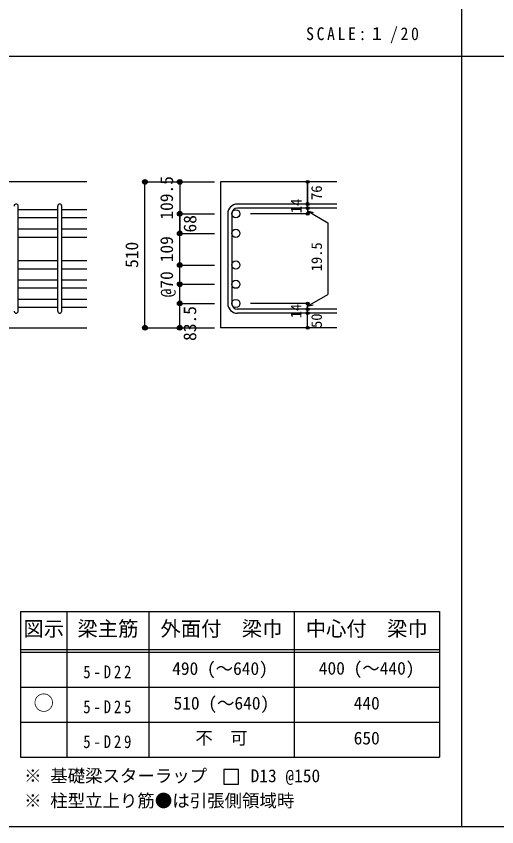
# Model space of a CAD drawing. Units: millimetres at full size, sheet at 1:20. Extents: x -3982 to 3969, y -2797 to 2801.
# Drawn here: x -2282 to -628, y -2797 to -10 of the extents above; entities that cross this region are included whole.
import ezdxf
from ezdxf.enums import TextEntityAlignment as Align

# ---------------------------------------------------------------- set-up
doc = ezdxf.new("R2010")
doc.units = ezdxf.units.MM
doc.header["$LTSCALE"] = 20
doc.header["$PDMODE"] = 32
doc.header["$PDSIZE"] = 10
for name, color, linetype in [('6-1_躯体線', 2, 'Continuous'), ('6-5_梁主筋', 7, 'Continuous'), ('6-6_S.T.P.', 7, 'Continuous'), ('6-7_文字', 7, 'Continuous'), ('6-D_寸法', 4, 'Continuous'), ('6-E_枠', 7, 'Continuous'), ('F-0_枠', 6, 'Continuous')]:
    doc.layers.add(name, color=color, linetype=linetype)
doc.styles.add('ＭＳ ゴシック', font='')
doc.styles.get('ＭＳ ゴシック').set_extended_font_data('MS Gothic')

msp = doc.modelspace()

# ---------------------------------------------------------------- linework, layer by layer
at = {"layer": '6-1_躯体線'}
for p, q in [((-2038.87, -579.67), (-3288.87, -579.67)), ((-1178.87, -579.67), (-1578.87, -579.67)), ((-1578.87, -579.67), (-1578.87, -1081.17)), ((-2438.87, -1081.17), (-2038.87, -1081.17)), ((-1178.87, -1081.17), (-1578.87, -1081.17))]:
    msp.add_line(p, q, dxfattribs=at)
at = {"layer": '6-5_梁主筋'}
for p, q in [((-2138.87, -675.28), (-2274.87, -675.28)), ((-2038.87, -675.28), (-2124.87, -675.28)), ((-2138.87, -703.28), (-2274.87, -703.28)), ((-2038.87, -703.28), (-2124.87, -703.28)), ((-2138.87, -742.67), (-2274.87, -742.67)), ((-2038.87, -742.67), (-2124.87, -742.67)), ((-2138.87, -770.67), (-2274.87, -770.67)), ((-2038.87, -770.67), (-2124.87, -770.67)), ((-2138.87, -851.67), (-2274.87, -851.67)), ((-2038.87, -851.67), (-2124.87, -851.67)), ((-2138.87, -879.67), (-2274.87, -879.67)), ((-2038.87, -879.67), (-2124.87, -879.67)), ((-2138.87, -917.67), (-2274.87, -917.67)), ((-2038.87, -917.67), (-2124.87, -917.67)), ((-2138.87, -945.67), (-2274.87, -945.67)), ((-2038.87, -945.67), (-2124.87, -945.67)), ((-2138.87, -983.67), (-2274.87, -983.67)), ((-2038.87, -983.67), (-2124.87, -983.67)), ((-2138.87, -1011.67), (-2274.87, -1011.67)), ((-2038.87, -1011.67), (-2124.87, -1011.67))]:
    msp.add_line(p, q, dxfattribs=at)
at = {"layer": '6-5_梁主筋', "color": 3}
for centre in [(-1525.87, -689.28), (-1525.87, -756.67), (-1525.87, -865.67), (-1525.87, -931.67), (-1525.87, -997.67)]:
    msp.add_circle(centre, 14, dxfattribs=at)
at = {"layer": '6-6_S.T.P.'}
for p, q in [((-2274.87, -1024.17), (-2274.87, -662.78)), ((-2138.87, -1024.17), (-2138.87, -662.78)), ((-2124.87, -1024.17), (-2124.87, -662.78)), ((-1178.87, -655.78), (-1520.37, -655.78)), ((-1553.87, -689.28), (-1553.87, -997.67)), ((-1539.87, -689.28), (-1539.87, -997.67)), ((-1178.87, -669.78), (-1520.37, -669.78)), ((-1178.87, -1017.17), (-1520.37, -1017.17)), ((-1178.87, -1031.17), (-1520.37, -1031.17))]:
    msp.add_line(p, q, dxfattribs=at)
for centre, radius, start, end in [((-2281.87, -662.78), 7, 0, 180), ((-2131.87, -662.78), 7, 0, 180), ((-1520.37, -689.28), 33.5, 90, 180), ((-1520.37, -689.28), 19.5, 90, 180), ((-1520.37, -997.67), 33.5, 180, 270), ((-1520.37, -997.67), 19.5, 180, 270), ((-2281.87, -1024.17), 7, 180, 0), ((-2131.87, -1024.17), 7, 180, 0)]:
    msp.add_arc(centre, radius, start, end, dxfattribs=at)
at = {"layer": '6-7_文字'}
msp.add_lwpolyline([(-1567.05, -2649.91), (-1517.05, -2649.91), (-1517.05, -2599.91), (-1567.05, -2599.91)], close=True, dxfattribs=at)
at = {"layer": '6-D_寸法'}
for p, q in [((-1838.87, -579.67), (-1718.87, -579.67)), ((-1838.87, -579.67), (-1718.87, -579.67)), ((-1838.87, -579.67), (-1718.87, -579.67)), ((-1838.87, -1081.17), (-1838.87, -579.67)), ((-1718.87, -579.67), (-1598.87, -579.67)), ((-1718.87, -579.67), (-1598.87, -579.67)), ((-1718.87, -579.67), (-1718.87, -689.28)), ((-1718.87, -579.67), (-1598.87, -579.67)), ((-1278.87, -669.78), (-1278.87, -655.78)), ((-1718.87, -689.28), (-1598.87, -689.28)), ((-1718.87, -689.28), (-1718.87, -756.67)), ((-1278.87, -689.28), (-1474.95, -689.28)), ((-1278.87, -669.78), (-1278.87, -689.28)), ((-1278.87, -679.53), (-1208.81, -719.98)), ((-1278.87, -679.53), (-1259.55, -684.71)), ((-1208.81, -719.98), (-1208.81, -966.97)), ((-1718.87, -756.67), (-1598.87, -756.67)), ((-1718.87, -865.67), (-1598.87, -865.67)), ((-1718.87, -997.67), (-1718.87, -865.67)), ((-1718.87, -931.67), (-1598.87, -931.67)), ((-1278.87, -1007.42), (-1208.81, -966.97)), ((-1718.87, -997.67), (-1598.87, -997.67)), ((-1718.87, -1081.17), (-1718.87, -997.67)), ((-1718.87, -997.67), (-1598.87, -997.67)), ((-1278.87, -997.67), (-1474.95, -997.67)), ((-1278.87, -1017.17), (-1278.87, -997.67)), ((-1278.87, -1007.42), (-1259.55, -1002.25)), ((-1278.87, -1031.17), (-1278.87, -1017.17)), ((-1278.87, -1081.17), (-1278.87, -1031.17)), ((-1838.87, -1081.17), (-1718.87, -1081.17)), ((-1718.87, -1081.17), (-1598.87, -1081.17))]:
    msp.add_line(p, q, dxfattribs=at)
for points in [[(-1278.87, -655.78), (-1278.87, -579.67), (-1278.87, -655.78)], [(-1718.87, -756.67), (-1718.87, -689.28), (-1598.87, -689.28)], [(-1718.87, -865.67), (-1718.87, -756.67), (-1598.87, -756.67)]]:
    msp.add_lwpolyline(points, dxfattribs=at)
for centre, radius in [((-1838.87, -579.67), 8), ((-1838.87, -579.67), 7.2), ((-1838.87, -579.67), 6.4), ((-1838.87, -579.67), 5.6), ((-1838.87, -579.67), 4.8), ((-1838.87, -579.67), 4), ((-1838.87, -579.67), 3.2), ((-1838.87, -579.67), 2.4), ((-1838.87, -579.67), 1.6), ((-1838.87, -579.67), 0.8), ((-1718.87, -579.67), 8), ((-1718.87, -579.67), 7.2), ((-1718.87, -579.67), 6.4), ((-1718.87, -579.67), 5.6), ((-1718.87, -579.67), 4.8), ((-1718.87, -579.67), 4), ((-1718.87, -579.67), 3.2), ((-1718.87, -579.67), 2.4), ((-1718.87, -579.67), 1.6), ((-1718.87, -579.67), 0.8), ((-1278.87, -579.67), 4), ((-1278.87, -579.67), 3.6), ((-1278.87, -579.67), 3.2), ((-1278.87, -579.67), 2.8), ((-1278.87, -579.67), 2.4), ((-1278.87, -579.67), 2), ((-1278.87, -579.67), 1.6), ((-1278.87, -579.67), 1.2), ((-1278.87, -579.67), 0.8), ((-1278.87, -579.67), 0.4), ((-1278.87, -655.78), 4), ((-1278.87, -669.78), 4), ((-1278.87, -655.78), 3.6), ((-1278.87, -669.78), 3.6), ((-1278.87, -655.78), 3.2), ((-1278.87, -669.78), 3.2), ((-1278.87, -655.78), 2.8), ((-1278.87, -669.78), 2.8), ((-1278.87, -655.78), 2.4), ((-1278.87, -669.78), 2.4), ((-1278.87, -655.78), 2), ((-1278.87, -669.78), 2), ((-1278.87, -655.78), 1.6), ((-1278.87, -669.78), 1.6), ((-1278.87, -655.78), 1.2), ((-1278.87, -669.78), 1.2), ((-1278.87, -655.78), 0.8), ((-1278.87, -655.78), 0.4), ((-1718.87, -689.28), 8), ((-1718.87, -689.28), 7.2), ((-1718.87, -689.28), 6.4), ((-1718.87, -689.28), 5.6), ((-1718.87, -689.28), 4.8), ((-1718.87, -689.28), 4), ((-1718.87, -689.28), 3.2), ((-1718.87, -689.28), 2.4), ((-1718.87, -689.28), 1.6), ((-1718.87, -689.28), 0.8), ((-1278.87, -689.28), 4), ((-1278.87, -689.28), 3.6), ((-1278.87, -689.28), 3.2), ((-1278.87, -689.28), 2.8), ((-1278.87, -689.28), 2.4), ((-1278.87, -689.28), 2), ((-1278.87, -689.28), 1.6), ((-1278.87, -689.28), 1.2), ((-1278.87, -669.78), 0.8), ((-1278.87, -689.28), 0.8), ((-1278.87, -669.78), 0.4), ((-1278.87, -689.28), 0.4), ((-1718.87, -756.67), 8), ((-1718.87, -756.67), 7.2), ((-1718.87, -756.67), 6.4), ((-1718.87, -756.67), 5.6), ((-1718.87, -756.67), 4.8), ((-1718.87, -756.67), 4), ((-1718.87, -756.67), 3.2), ((-1718.87, -756.67), 2.4), ((-1718.87, -756.67), 1.6), ((-1718.87, -756.67), 0.8), ((-1718.87, -865.67), 8), ((-1718.87, -865.67), 7.2), ((-1718.87, -865.67), 6.4), ((-1718.87, -865.67), 5.6), ((-1718.87, -865.67), 4.8), ((-1718.87, -865.67), 4), ((-1718.87, -865.67), 3.2), ((-1718.87, -865.67), 2.4), ((-1718.87, -865.67), 1.6), ((-1718.87, -865.67), 0.8), ((-1718.87, -931.67), 8), ((-1718.87, -931.67), 7.2), ((-1718.87, -931.67), 6.4), ((-1718.87, -931.67), 5.6), ((-1718.87, -931.67), 4.8), ((-1718.87, -931.67), 4), ((-1718.87, -931.67), 3.2), ((-1718.87, -931.67), 2.4), ((-1718.87, -931.67), 1.6), ((-1718.87, -931.67), 0.8), ((-1718.87, -997.67), 8), ((-1718.87, -997.67), 7.2), ((-1718.87, -997.67), 6.4), ((-1718.87, -997.67), 5.6), ((-1718.87, -997.67), 4.8), ((-1718.87, -997.67), 4), ((-1718.87, -997.67), 3.2), ((-1718.87, -997.67), 2.4), ((-1718.87, -997.67), 1.6), ((-1718.87, -997.67), 0.8), ((-1278.87, -997.67), 4), ((-1278.87, -997.67), 3.6), ((-1278.87, -997.67), 3.2), ((-1278.87, -997.67), 2.8), ((-1278.87, -997.67), 2.4), ((-1278.87, -997.67), 2), ((-1278.87, -997.67), 1.6), ((-1278.87, -997.67), 1.2), ((-1278.87, -997.67), 0.8), ((-1278.87, -997.67), 0.4), ((-1278.87, -1017.17), 4), ((-1278.87, -1031.17), 4), ((-1278.87, -1017.17), 3.6), ((-1278.87, -1031.17), 3.6), ((-1278.87, -1017.17), 3.2), ((-1278.87, -1031.17), 3.2), ((-1278.87, -1017.17), 2.8), ((-1278.87, -1031.17), 2.8), ((-1278.87, -1017.17), 2.4), ((-1278.87, -1031.17), 2.4), ((-1278.87, -1017.17), 2), ((-1278.87, -1031.17), 2), ((-1278.87, -1017.17), 1.6), ((-1278.87, -1031.17), 1.6), ((-1278.87, -1017.17), 1.2), ((-1278.87, -1031.17), 1.2), ((-1278.87, -1017.17), 0.8), ((-1278.87, -1031.17), 0.8), ((-1278.87, -1017.17), 0.4), ((-1278.87, -1031.17), 0.4), ((-1838.87, -1081.17), 8), ((-1838.87, -1081.17), 7.2), ((-1838.87, -1081.17), 6.4), ((-1838.87, -1081.17), 5.6), ((-1838.87, -1081.17), 4.8), ((-1838.87, -1081.17), 4), ((-1838.87, -1081.17), 3.2), ((-1838.87, -1081.17), 2.4), ((-1838.87, -1081.17), 1.6), ((-1838.87, -1081.17), 0.8), ((-1718.87, -1081.17), 8), ((-1718.87, -1081.17), 7.2), ((-1718.87, -1081.17), 6.4), ((-1718.87, -1081.17), 5.6), ((-1718.87, -1081.17), 4.8), ((-1718.87, -1081.17), 4), ((-1718.87, -1081.17), 3.2), ((-1718.87, -1081.17), 2.4), ((-1718.87, -1081.17), 1.6), ((-1718.87, -1081.17), 0.8), ((-1278.87, -1081.17), 4), ((-1278.87, -1081.17), 3.6), ((-1278.87, -1081.17), 3.2), ((-1278.87, -1081.17), 2.8), ((-1278.87, -1081.17), 2.4), ((-1278.87, -1081.17), 2), ((-1278.87, -1081.17), 1.6), ((-1278.87, -1081.17), 1.2), ((-1278.87, -1081.17), 0.8), ((-1278.87, -1081.17), 0.4)]:
    msp.add_circle(centre, radius, dxfattribs=at)
at = {"layer": '6-D_寸法', "color": 7}
for p in [(-1838.87, -579.67), (-1718.87, -579.67), (-1278.87, -579.67), (-1278.87, -655.78), (-1278.87, -669.78), (-1718.87, -689.28), (-1278.87, -689.28), (-1718.87, -756.67), (-1718.87, -865.67), (-1718.87, -931.67), (-1718.87, -997.67), (-1278.87, -997.67), (-1278.87, -997.67), (-1278.87, -1017.17), (-1278.87, -1031.17), (-1838.87, -1081.17), (-1718.87, -1081.17), (-1278.87, -1081.17)]:
    msp.add_point(p, dxfattribs=at)
at = {"layer": '6-E_枠', "color": 3}
for p, q in [((-2267.02, -2056.95), (-2267.02, -2556.95)), ((-2267.02, -2056.95), (-825.33, -2056.95)), ((-825.33, -2056.95), (-825.33, -2556.95)), ((-2267.02, -2556.95), (-825.33, -2556.95))]:
    msp.add_line(p, q, dxfattribs=at)
at = {"layer": '6-E_枠'}
for p, q in [((-2107.02, -2056.95), (-2107.02, -2556.95)), ((-1825.33, -2056.95), (-1825.33, -2556.95)), ((-1325.33, -2056.95), (-1325.33, -2556.95)), ((-2267.02, -2186.95), (-825.33, -2186.95)), ((-2267.02, -2196.95), (-825.33, -2196.95)), ((-2267.02, -2316.95), (-825.33, -2316.95)), ((-2267.02, -2436.95), (-825.33, -2436.95))]:
    msp.add_line(p, q, dxfattribs=at)
at = {"layer": 'F-0_枠', "color": 2}
for p, q in [((-749.76, 2800.77), (-749.76, -2796.83)), ((-3981.92, -148.03), (2482.4, -148.03))]:
    msp.add_line(p, q, dxfattribs=at)
at = {"layer": 'F-0_枠'}
msp.add_line((3969.4, -2796.83), (-3981.92, -2796.83), dxfattribs=at)

# ---------------------------------------------------------------- texts
at = {"layer": '6-7_文字', "color": 2, "style": 'ＭＳ ゴシック'}
for s, p in [('図示', (-2257.02, -2156.95)), ('梁主筋', (-2071.17, -2156.95)), ('外面付\u3000梁巾', (-1785.33, -2156.95)), ('中心付\u3000梁巾', (-1285.33, -2156.95)), ('○', (-2222.02, -2411.95))]:
    msp.add_text(s, height=51.32, dxfattribs=at).set_placement(p, align=Align.BOTTOM_LEFT)
at = {"layer": '6-7_文字', "style": 'ＭＳ ゴシック'}
for s, p in [('490 (～640)', (-1745.02, -2287.95)), ('400 (～440)', (-1240.33, -2286.95)), ('510 (～640)', (-1740.33, -2406.95)), ('440', (-1120.33, -2406.95)), ('不\u3000可', (-1665.33, -2526.95)), ('650', (-1120.33, -2526.95)), ('※ 基礎梁スターラップ     D13 @150', (-2254.64, -2656.67)), ('※ 柱型立上り筋●は引張側領域時', (-2254.64, -2742.34))]:
    msp.add_text(s, height=43.99, dxfattribs=at).set_placement(p, align=Align.BOTTOM_LEFT)
at = {"layer": '6-7_文字', "color": 2, "insert": (-1283.99, -103.03), "char_height": 43.99, "attachment_point": 7, "style": 'ＭＳ ゴシック'}
msp.add_mtext('\\T1.34;\\W0.9;SCALE:１/20', dxfattribs=at)
at = {"layer": '6-7_文字', "char_height": 43.99, "attachment_point": 7, "style": 'ＭＳ ゴシック'}
for s, insert in [('\\T1.38;\\W0.85;5-D22', (-2051.17, -2286.95)), ('\\T1.38;\\W0.85;5-D25', (-2051.17, -2406.95)), ('\\T1.38;\\W0.85;5-D29', (-2051.17, -2526.95))]:
    msp.add_mtext(s, dxfattribs=dict(at, insert=insert))
at = {"layer": '6-D_寸法', "style": 'ＭＳ ゴシック'}
for s, height, p in [('109.5', 43.99, (-1728.87, -709.48)), ('76', 36.66, (-1218.89, -641.93)), ('14', 36.66, (-1288.87, -687.71)), ('68', 43.99, (-1648.62, -753.78)), ('109', 43.99, (-1728.87, -856.17)), ('510', 43.99, (-1848.87, -875.42)), ('19.5', 36.66, (-1218.6, -887.12)), ('@70', 43.99, (-1728.87, -976.67)), ('14', 36.66, (-1289.53, -1048.84)), ('83.5', 43.99, (-1649.09, -1126.45)), ('50', 36.66, (-1218.79, -1081.97))]:
    msp.add_text(s, height=height, rotation=90, dxfattribs=at).set_placement(p, align=Align.BOTTOM_LEFT)

doc.saveas('drawing.dxf')
